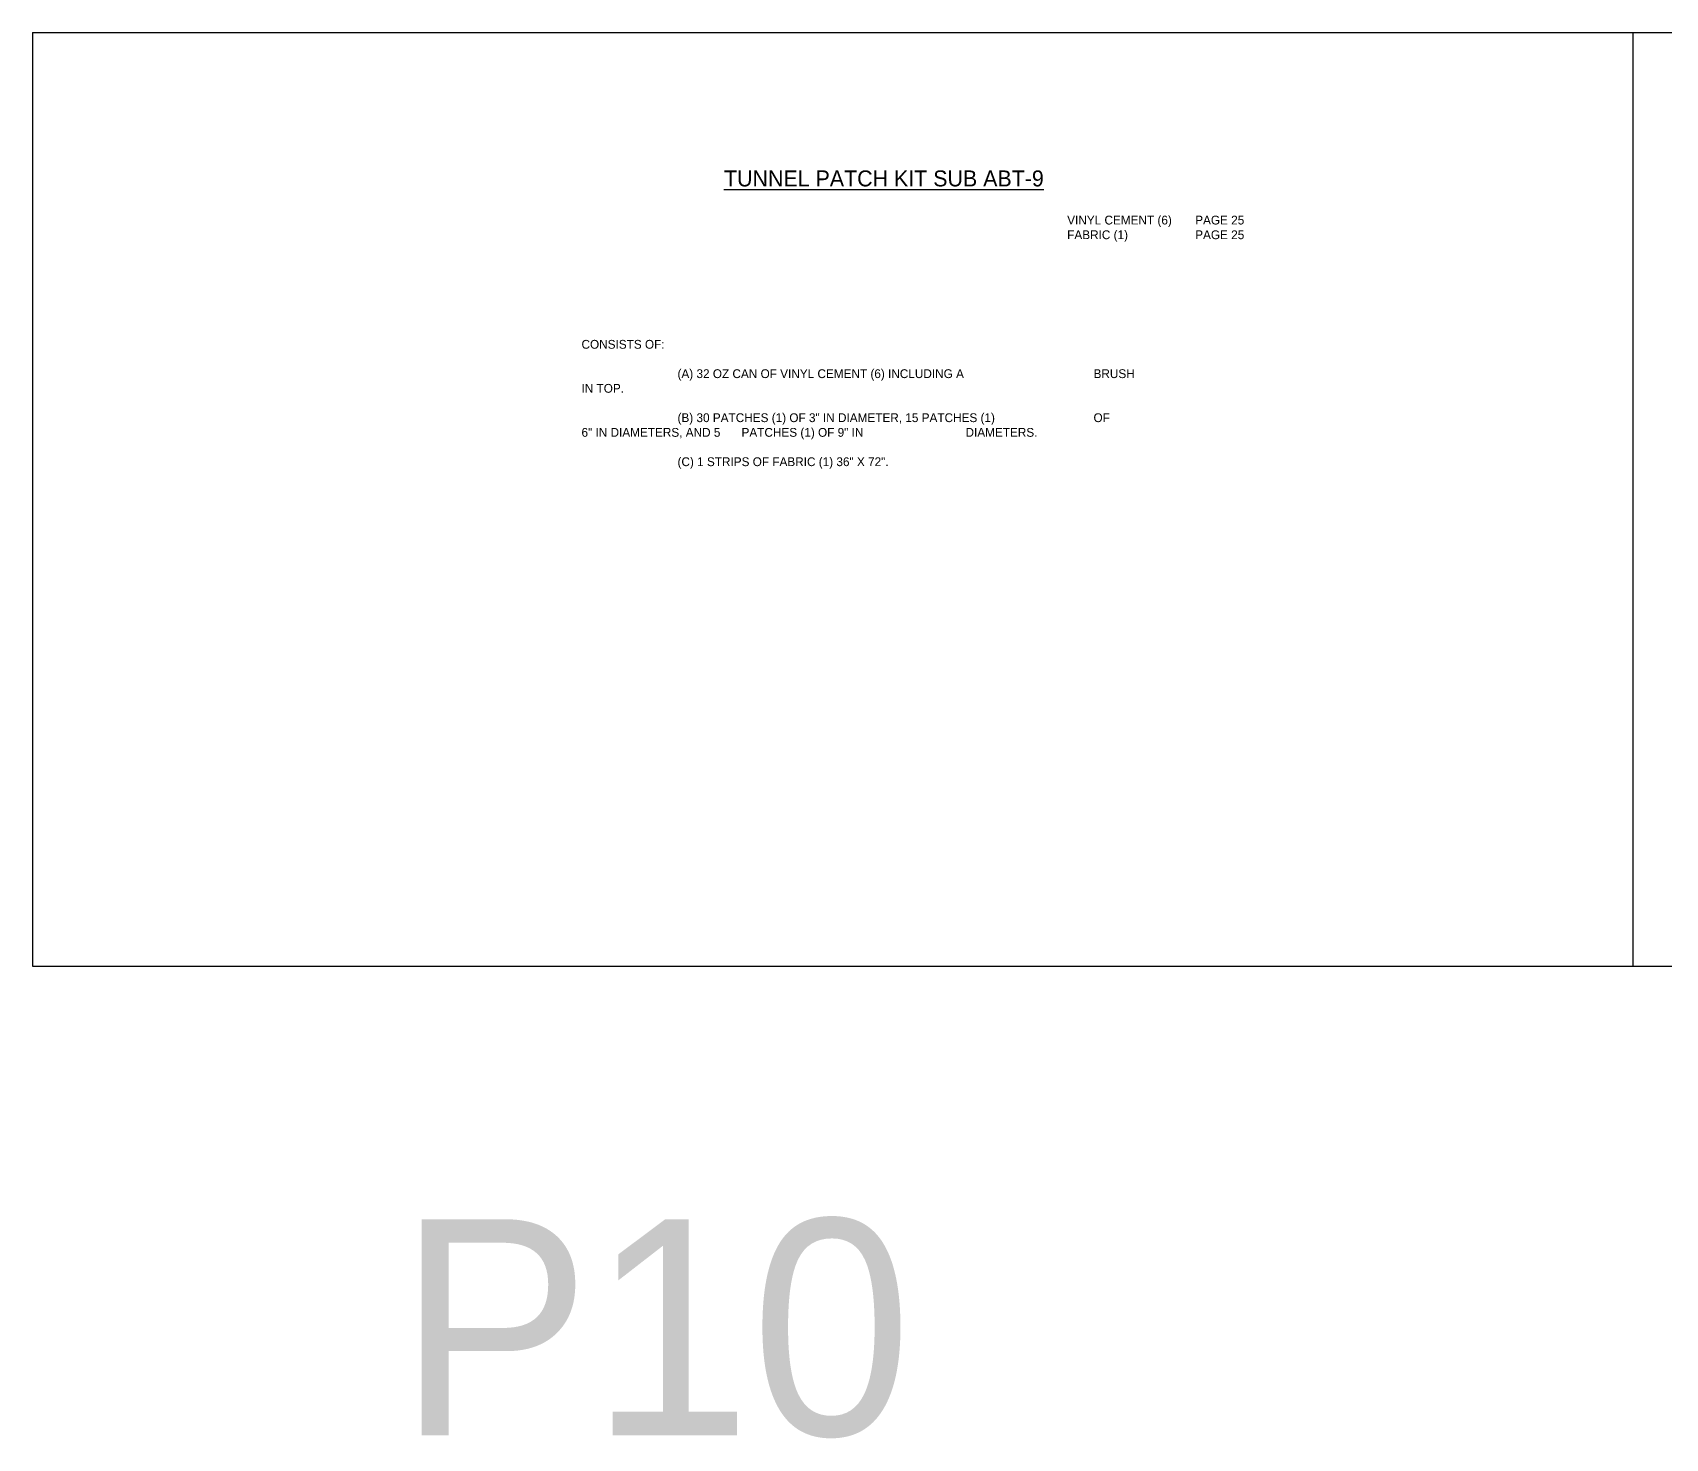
# Model space of a CAD drawing. Header units: inches. Extents: x 1631 to 16634, y 11819 to 13981.
# Drawn here: x 1631 to 2244, y 11819 to 12346 of the extents above; entities that cross this region are included whole.
import ezdxf

# ---------------------------------------------------------------- set-up
doc = ezdxf.new("R2010")
doc.units = ezdxf.units.IN
doc.header["$MEASUREMENT"] = 0
doc.layers.add('TEXT', color=7, linetype='Continuous')

msp = doc.modelspace()

# ---------------------------------------------------------------- linework, layer by layer
at = {"layer": 'TEXT'}
for p, q in [((1631.41637, 12345.62554), (2231.41637, 12345.62554)), ((1631.41637, 12345.62554), (1631.41637, 11995.62554)), ((2231.41637, 12345.62554), (2831.41637, 12345.62554)), ((2231.41637, 12345.62554), (2231.41637, 11995.62554)), ((1631.41637, 11995.62554), (2231.41637, 11995.62554)), ((2231.41637, 11995.62554), (2831.41637, 11995.62554))]:
    msp.add_line(p, q, dxfattribs=at)

# ---------------------------------------------------------------- texts
msp.add_text('P10', height=80.977854, dxfattribs=at).set_placement((1768.38407, 11819.82738))
at = {"layer": 'TEXT', "char_height": 3, "width": 199.1939596, "attachment_point": 1}
for s, insert in [('{\\H2x;\\LTUNNEL PATCH KIT SUB ABT-9}', (1890.66285, 12293.98928)), ('{\\H1.1x;VINYL CEMENT (6)^IPAGE 25\\PFABRIC (1)^I^I^IPAGE 25\\P\\P\\P^I}', (2019.35951, 12277.01493)), ('{\\H1.1x;CONSISTS OF: \\P\\P^I^I^I(A) 32 OZ CAN OF VINYL CEMENT (6) INCLUDING A ^I^I^I^IBRUSH IN TOP.\\P\\P^I^I^I(B) 30 PATCHES (1) OF 3" IN DIAMETER, 15 PATCHES (1) ^I^I^IOF 6" IN DIAMETERS, AND 5 ^IPATCHES (1) OF 9" IN ^I^I^I^IDIAMETERS.\\P\\P^I^I^I(C) 1 STRIPS OF FABRIC (1) 36" X 72".}', (1837.23732, 12230.44232))]:
    msp.add_mtext(s, dxfattribs=dict(at, insert=insert))

doc.saveas('drawing.dxf')
